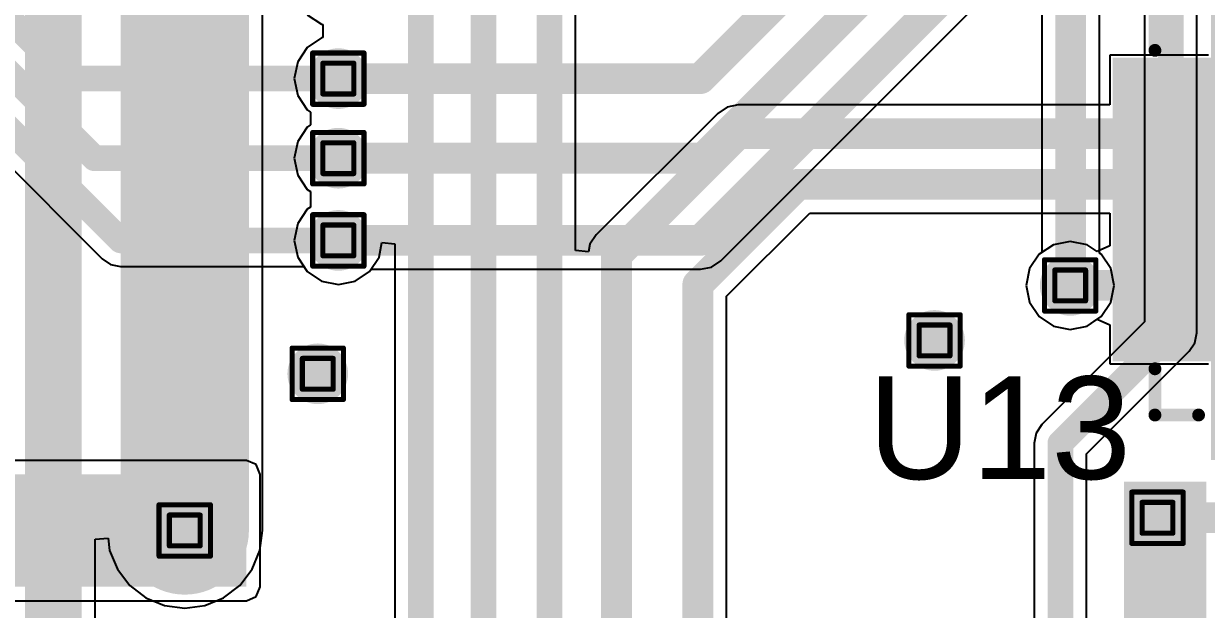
# Model space of a CAD drawing. Header units: inches. Extents: x -0.3 to 9.9, y -0.4 to 5.
# Drawn here: x 3.4143 to 3.8748, y 1.1983 to 1.4264 of the extents above; entities that cross this region are included whole.
import ezdxf

# ---------------------------------------------------------------- set-up
doc = ezdxf.new("R2010")
doc.units = ezdxf.units.IN
doc.header["$MEASUREMENT"] = 0
for name, color, linetype in [('Bottom Layer', 5, 'Continuous'), ('Bottom Solder', 6, 'Continuous'), ('Drill Drawing', 1, 'Continuous'), ('Top Layer', 1, 'Continuous'), ('Top Overlay', 2, 'Continuous'), ('Top Paste', 8, 'Continuous'), ('Top Solder', 216, 'Continuous'), ('Via Holes', 16, 'Continuous')]:
    doc.layers.add(name, color=color, linetype=linetype)
doc.styles.add('Arial', font='', dxfattribs={"height": 0.2})
doc.styles.get('Arial').set_extended_font_data('Arial')

# ---------------------------------------------------------------- blocks, each defined once
blk = doc.blocks.new('24_QFN__4_4__48')
at = {"layer": 'Top Layer'}
for points in [[(-0.05512, 0.06004), (-0.05512, 0.0935), (-0.04331, 0.0935), (-0.04331, 0.06004)], [(-0.03543, 0.06004), (-0.03543, 0.0935), (-0.02362, 0.0935), (-0.02362, 0.06004)], [(-0.01575, 0.06004), (-0.01575, 0.0935), (-0.00394, 0.0935), (-0.00394, 0.06004)], [(0.00394, 0.06004), (0.00394, 0.0935), (0.01575, 0.0935), (0.01575, 0.06004)], [(0.02362, 0.06004), (0.02362, 0.0935), (0.03543, 0.0935), (0.03543, 0.06004)], [(0.04331, 0.06004), (0.04331, 0.0935), (0.05512, 0.0935), (0.05512, 0.06004)], [(-0.0935, 0.05512), (-0.06004, 0.05512), (-0.06004, 0.04331), (-0.0935, 0.04331)], [(0.06004, 0.05512), (0.0935, 0.05512), (0.0935, 0.04331), (0.06004, 0.04331)], [(-0.0502, -0.0502), (-0.0502, 0.0502), (0.0502, 0.0502), (0.0502, -0.0502)], [(-0.0935, 0.03543), (-0.06004, 0.03543), (-0.06004, 0.02362), (-0.0935, 0.02362)], [(0.06004, 0.03543), (0.0935, 0.03543), (0.0935, 0.02362), (0.06004, 0.02362)], [(-0.0935, 0.01575), (-0.06004, 0.01575), (-0.06004, 0.00394), (-0.0935, 0.00394)], [(0.06004, 0.01575), (0.0935, 0.01575), (0.0935, 0.00394), (0.06004, 0.00394)], [(-0.0935, -0.00394), (-0.06004, -0.00394), (-0.06004, -0.01575), (-0.0935, -0.01575)], [(0.06004, -0.00394), (0.0935, -0.00394), (0.0935, -0.01575), (0.06004, -0.01575)], [(-0.0935, -0.02362), (-0.06004, -0.02362), (-0.06004, -0.03543), (-0.0935, -0.03543)], [(0.06004, -0.02362), (0.0935, -0.02362), (0.0935, -0.03543), (0.06004, -0.03543)], [(-0.0935, -0.04331), (-0.06004, -0.04331), (-0.06004, -0.05512), (-0.0935, -0.05512)], [(0.06004, -0.04331), (0.0935, -0.04331), (0.0935, -0.05512), (0.06004, -0.05512)], [(-0.04331, -0.06004), (-0.04331, -0.0935), (-0.05512, -0.0935), (-0.05512, -0.06004)], [(-0.02362, -0.06004), (-0.02362, -0.0935), (-0.03543, -0.0935), (-0.03543, -0.06004)], [(-0.00394, -0.06004), (-0.00394, -0.0935), (-0.01575, -0.0935), (-0.01575, -0.06004)], [(0.01575, -0.06004), (0.01575, -0.0935), (0.00394, -0.0935), (0.00394, -0.06004)], [(0.03543, -0.06004), (0.03543, -0.0935), (0.02362, -0.0935), (0.02362, -0.06004)], [(0.05512, -0.06004), (0.05512, -0.0935), (0.04331, -0.0935), (0.04331, -0.06004)]]:
    blk.add_hatch(color=1, dxfattribs=at).paths.add_polyline_path(points)
at = {"layer": 'Top Paste'}
for points in [[(-0.05512, 0.06004), (-0.05512, 0.0935), (-0.04331, 0.0935), (-0.04331, 0.06004)], [(-0.03543, 0.06004), (-0.03543, 0.0935), (-0.02362, 0.0935), (-0.02362, 0.06004)], [(-0.01575, 0.06004), (-0.01575, 0.0935), (-0.00394, 0.0935), (-0.00394, 0.06004)], [(0.00394, 0.06004), (0.00394, 0.0935), (0.01575, 0.0935), (0.01575, 0.06004)], [(0.02362, 0.06004), (0.02362, 0.0935), (0.03543, 0.0935), (0.03543, 0.06004)], [(0.04331, 0.06004), (0.04331, 0.0935), (0.05512, 0.0935), (0.05512, 0.06004)], [(-0.0935, 0.05512), (-0.06004, 0.05512), (-0.06004, 0.04331), (-0.0935, 0.04331)], [(0.06004, 0.05512), (0.0935, 0.05512), (0.0935, 0.04331), (0.06004, 0.04331)], [(-0.0502, -0.0502), (-0.0502, 0.0502), (0.0502, 0.0502), (0.0502, -0.0502)], [(-0.0935, 0.03543), (-0.06004, 0.03543), (-0.06004, 0.02362), (-0.0935, 0.02362)], [(0.06004, 0.03543), (0.0935, 0.03543), (0.0935, 0.02362), (0.06004, 0.02362)], [(-0.0935, 0.01575), (-0.06004, 0.01575), (-0.06004, 0.00394), (-0.0935, 0.00394)], [(0.06004, 0.01575), (0.0935, 0.01575), (0.0935, 0.00394), (0.06004, 0.00394)], [(-0.0935, -0.00394), (-0.06004, -0.00394), (-0.06004, -0.01575), (-0.0935, -0.01575)], [(0.06004, -0.00394), (0.0935, -0.00394), (0.0935, -0.01575), (0.06004, -0.01575)], [(-0.0935, -0.02362), (-0.06004, -0.02362), (-0.06004, -0.03543), (-0.0935, -0.03543)], [(0.06004, -0.02362), (0.0935, -0.02362), (0.0935, -0.03543), (0.06004, -0.03543)], [(-0.0935, -0.04331), (-0.06004, -0.04331), (-0.06004, -0.05512), (-0.0935, -0.05512)], [(0.06004, -0.04331), (0.0935, -0.04331), (0.0935, -0.05512), (0.06004, -0.05512)], [(-0.04331, -0.06004), (-0.04331, -0.0935), (-0.05512, -0.0935), (-0.05512, -0.06004)], [(-0.02362, -0.06004), (-0.02362, -0.0935), (-0.03543, -0.0935), (-0.03543, -0.06004)], [(-0.00394, -0.06004), (-0.00394, -0.0935), (-0.01575, -0.0935), (-0.01575, -0.06004)], [(0.01575, -0.06004), (0.01575, -0.0935), (0.00394, -0.0935), (0.00394, -0.06004)], [(0.03543, -0.06004), (0.03543, -0.0935), (0.02362, -0.0935), (0.02362, -0.06004)], [(0.05512, -0.06004), (0.05512, -0.0935), (0.04331, -0.0935), (0.04331, -0.06004)]]:
    blk.add_hatch(color=8, dxfattribs=at).paths.add_polyline_path(points)
at = {"layer": 'Top Solder'}
for points in [[(-0.05912, 0.05604), (-0.05912, 0.0975), (-0.03931, 0.0975), (-0.03931, 0.05604)], [(-0.03943, 0.05604), (-0.03943, 0.0975), (-0.01962, 0.0975), (-0.01962, 0.05604)], [(-0.01975, 0.05604), (-0.01975, 0.0975), (0.00006, 0.0975), (0.00006, 0.05604)], [(-0.00006, 0.05604), (-0.00006, 0.0975), (0.01975, 0.0975), (0.01975, 0.05604)], [(0.01962, 0.05604), (0.01962, 0.0975), (0.03943, 0.0975), (0.03943, 0.05604)], [(0.03931, 0.05604), (0.03931, 0.0975), (0.05912, 0.0975), (0.05912, 0.05604)], [(-0.0975, 0.05912), (-0.05604, 0.05912), (-0.05604, 0.03931), (-0.0975, 0.03931)], [(0.05604, 0.05912), (0.0975, 0.05912), (0.0975, 0.03931), (0.05604, 0.03931)], [(-0.0542, -0.0542), (-0.0542, 0.0542), (0.0542, 0.0542), (0.0542, -0.0542)], [(-0.0975, 0.03943), (-0.05604, 0.03943), (-0.05604, 0.01962), (-0.0975, 0.01962)], [(0.05604, 0.03943), (0.0975, 0.03943), (0.0975, 0.01962), (0.05604, 0.01962)], [(-0.0975, 0.01975), (-0.05604, 0.01975), (-0.05604, -0.00006), (-0.0975, -0.00006)], [(0.05604, 0.01975), (0.0975, 0.01975), (0.0975, -0.00006), (0.05604, -0.00006)], [(-0.0975, 0.00006), (-0.05604, 0.00006), (-0.05604, -0.01975), (-0.0975, -0.01975)], [(0.05604, 0.00006), (0.0975, 0.00006), (0.0975, -0.01975), (0.05604, -0.01975)], [(-0.0975, -0.01962), (-0.05604, -0.01962), (-0.05604, -0.03943), (-0.0975, -0.03943)], [(0.05604, -0.01962), (0.0975, -0.01962), (0.0975, -0.03943), (0.05604, -0.03943)], [(-0.0975, -0.03931), (-0.05604, -0.03931), (-0.05604, -0.05912), (-0.0975, -0.05912)], [(0.05604, -0.03931), (0.0975, -0.03931), (0.0975, -0.05912), (0.05604, -0.05912)], [(-0.03931, -0.05604), (-0.03931, -0.0975), (-0.05912, -0.0975), (-0.05912, -0.05604)], [(-0.01962, -0.05604), (-0.01962, -0.0975), (-0.03943, -0.0975), (-0.03943, -0.05604)], [(0.00006, -0.05604), (0.00006, -0.0975), (-0.01975, -0.0975), (-0.01975, -0.05604)], [(0.01975, -0.05604), (0.01975, -0.0975), (-0.00006, -0.0975), (-0.00006, -0.05604)], [(0.03943, -0.05604), (0.03943, -0.0975), (0.01962, -0.0975), (0.01962, -0.05604)], [(0.05912, -0.05604), (0.05912, -0.0975), (0.03931, -0.0975), (0.03931, -0.05604)]]:
    blk.add_hatch(color=216, dxfattribs=at).paths.add_polyline_path(points)
at = {"layer": 'Top Overlay'}
for points in [[(-0.08, 0.081, 0.005, 0.005, 0), (-0.062, 0.081, 0.005, 0.005, 0)], [(-0.08, 0.081, 0.005, 0.005, 0), (-0.08, 0.064, 0.005, 0.005, 0)], [(0.062, 0.081, 0.005, 0.005, 0), (0.08, 0.081, 0.005, 0.005, 0)], [(0.08, 0.081, 0.005, 0.005, 0), (0.08, 0.064, 0.005, 0.005, 0)], [(-0.105, 0.054, 0.005, 0.005, 0), (-0.105, 0.044, 0.005, 0.005, 0)], [(-0.105, 0.054, 0.005, 0.005, 0), (-0.1, 0.049, 0.005, 0.005, 0)], [(-0.1, 0.049, 0.005, 0.005, 0), (-0.105, 0.044, 0.005, 0.005, 0)], [(-0.08, -0.064, 0.005, 0.005, 0), (-0.08, -0.081, 0.005, 0.005, 0)], [(0.08, -0.064, 0.005, 0.005, 0), (0.08, -0.081, 0.005, 0.005, 0)], [(-0.08, -0.081, 0.005, 0.005, 0), (-0.062, -0.081, 0.005, 0.005, 0)], [(0.062, -0.081, 0.005, 0.005, 0), (0.08, -0.081, 0.005, 0.005, 0)]]:
    blk.add_lwpolyline(points, format="xyseb", dxfattribs=at)
for points in [[(-0.08125, 0.081, 0.0025, 0.0025, 1), (-0.07875, 0.081, 0.0025, 0.0025, 1)], [(-0.08125, 0.081, 0.0025, 0.0025, 1), (-0.07875, 0.081, 0.0025, 0.0025, 1)], [(-0.06325, 0.081, 0.0025, 0.0025, 1), (-0.06075, 0.081, 0.0025, 0.0025, 1)], [(0.06075, 0.081, 0.0025, 0.0025, 1), (0.06325, 0.081, 0.0025, 0.0025, 1)], [(0.07875, 0.081, 0.0025, 0.0025, 1), (0.08125, 0.081, 0.0025, 0.0025, 1)], [(0.07875, 0.081, 0.0025, 0.0025, 1), (0.08125, 0.081, 0.0025, 0.0025, 1)], [(-0.08125, 0.064, 0.0025, 0.0025, 1), (-0.07875, 0.064, 0.0025, 0.0025, 1)], [(0.07875, 0.064, 0.0025, 0.0025, 1), (0.08125, 0.064, 0.0025, 0.0025, 1)], [(-0.10625, 0.054, 0.0025, 0.0025, 1), (-0.10375, 0.054, 0.0025, 0.0025, 1)], [(-0.10625, 0.054, 0.0025, 0.0025, 1), (-0.10375, 0.054, 0.0025, 0.0025, 1)], [(-0.10125, 0.049, 0.0025, 0.0025, 1), (-0.09875, 0.049, 0.0025, 0.0025, 1)], [(-0.10125, 0.049, 0.0025, 0.0025, 1), (-0.09875, 0.049, 0.0025, 0.0025, 1)], [(-0.10625, 0.044, 0.0025, 0.0025, 1), (-0.10375, 0.044, 0.0025, 0.0025, 1)], [(-0.10625, 0.044, 0.0025, 0.0025, 1), (-0.10375, 0.044, 0.0025, 0.0025, 1)], [(-0.08125, -0.064, 0.0025, 0.0025, 1), (-0.07875, -0.064, 0.0025, 0.0025, 1)], [(0.07875, -0.064, 0.0025, 0.0025, 1), (0.08125, -0.064, 0.0025, 0.0025, 1)], [(-0.08125, -0.081, 0.0025, 0.0025, 1), (-0.07875, -0.081, 0.0025, 0.0025, 1)], [(-0.08125, -0.081, 0.0025, 0.0025, 1), (-0.07875, -0.081, 0.0025, 0.0025, 1)], [(-0.06325, -0.081, 0.0025, 0.0025, 1), (-0.06075, -0.081, 0.0025, 0.0025, 1)], [(0.06075, -0.081, 0.0025, 0.0025, 1), (0.06325, -0.081, 0.0025, 0.0025, 1)], [(0.07875, -0.081, 0.0025, 0.0025, 1), (0.08125, -0.081, 0.0025, 0.0025, 1)], [(0.07875, -0.081, 0.0025, 0.0025, 1), (0.08125, -0.081, 0.0025, 0.0025, 1)]]:
    blk.add_lwpolyline(points, format="xyseb", close=True, dxfattribs=at)

msp = doc.modelspace()

# ---------------------------------------------------------------- hatches: boundary and pattern name
at = {"layer": 'Bottom Layer'}
h = msp.add_hatch(color=5, dxfattribs=at)
edge = h.paths.add_edge_path()
edge.add_arc((3.53682, 1.40495), 0.01181, 0, 360)
h = msp.add_hatch(color=5, dxfattribs=at)
edge = h.paths.add_edge_path()
edge.add_arc((3.53682, 1.37395), 0.01181, 0, 360)
h = msp.add_hatch(color=5, dxfattribs=at)
edge = h.paths.add_edge_path()
edge.add_arc((3.53682, 1.34195), 0.01181, 0, 360)
h = msp.add_hatch(color=5, dxfattribs=at)
edge = h.paths.add_edge_path()
edge.add_arc((3.82182, 1.32442), 0.01181, 0, 360)
h = msp.add_hatch(color=5, dxfattribs=at)
edge = h.paths.add_edge_path()
edge.add_arc((3.769, 1.303), 0.01181, 0, 360)
h = msp.add_hatch(color=5, dxfattribs=at)
edge = h.paths.add_edge_path()
edge.add_arc((3.52881, 1.29), 0.01181, 0, 360)
h = msp.add_hatch(color=5, dxfattribs=at)
edge = h.paths.add_edge_path()
edge.add_arc((3.85582, 1.23395), 0.01181, 0, 360)
h = msp.add_hatch(color=5, dxfattribs=at)
edge = h.paths.add_edge_path()
edge.add_arc((3.477, 1.229), 0.01181, 0, 360)
at = {"layer": 'Bottom Solder'}
h = msp.add_hatch(color=6, dxfattribs=at)
edge = h.paths.add_edge_path()
edge.add_arc((3.53682, 1.40495), 0.00591, 0, 360)
h = msp.add_hatch(color=6, dxfattribs=at)
edge = h.paths.add_edge_path()
edge.add_arc((3.53682, 1.37395), 0.00591, 0, 360)
h = msp.add_hatch(color=6, dxfattribs=at)
edge = h.paths.add_edge_path()
edge.add_arc((3.53682, 1.34195), 0.00591, 0, 360)
h = msp.add_hatch(color=6, dxfattribs=at)
edge = h.paths.add_edge_path()
edge.add_arc((3.82182, 1.32442), 0.00591, 0, 360)
h = msp.add_hatch(color=6, dxfattribs=at)
edge = h.paths.add_edge_path()
edge.add_arc((3.769, 1.303), 0.00591, 0, 360)
h = msp.add_hatch(color=6, dxfattribs=at)
edge = h.paths.add_edge_path()
edge.add_arc((3.52881, 1.29), 0.00591, 0, 360)
h = msp.add_hatch(color=6, dxfattribs=at)
edge = h.paths.add_edge_path()
edge.add_arc((3.85582, 1.23395), 0.00591, 0, 360)
h = msp.add_hatch(color=6, dxfattribs=at)
edge = h.paths.add_edge_path()
edge.add_arc((3.477, 1.229), 0.00591, 0, 360)
at = {"layer": 'Top Layer'}
h = msp.add_hatch(color=1, dxfattribs=at)
edge = h.paths.add_edge_path()
edge.add_arc((3.53682, 1.40495), 0.01181, 0, 360)
h = msp.add_hatch(color=1, dxfattribs=at)
edge = h.paths.add_edge_path()
edge.add_arc((3.53682, 1.37395), 0.01181, 0, 360)
h = msp.add_hatch(color=1, dxfattribs=at)
edge = h.paths.add_edge_path()
edge.add_arc((3.53682, 1.34195), 0.01181, 0, 360)
h = msp.add_hatch(color=1, dxfattribs=at)
edge = h.paths.add_edge_path()
edge.add_arc((3.82182, 1.32442), 0.01181, 0, 360)
h = msp.add_hatch(color=1, dxfattribs=at)
edge = h.paths.add_edge_path()
edge.add_arc((3.769, 1.303), 0.01181, 0, 360)
h = msp.add_hatch(color=1, dxfattribs=at)
edge = h.paths.add_edge_path()
edge.add_arc((3.52881, 1.29), 0.01181, 0, 360)
for points in [[(3.335, 1.20705), (3.501, 1.20705), (3.501, 1.25082), (3.335, 1.25082)], [(3.84282, 1.08795), (3.87482, 1.08795), (3.87482, 1.24795), (3.84282, 1.24795)]]:
    msp.add_hatch(color=1, dxfattribs=at).paths.add_polyline_path(points)
h = msp.add_hatch(color=1, dxfattribs=at)
edge = h.paths.add_edge_path()
edge.add_arc((3.85582, 1.23395), 0.01181, 0, 360)
h = msp.add_hatch(color=1, dxfattribs=at)
edge = h.paths.add_edge_path()
edge.add_arc((3.477, 1.229), 0.01181, 0, 360)
at = {"layer": 'Top Solder'}
h = msp.add_hatch(color=216, dxfattribs=at)
edge = h.paths.add_edge_path()
edge.add_arc((3.53682, 1.40495), 0.00591, 0, 360)
h = msp.add_hatch(color=216, dxfattribs=at)
edge = h.paths.add_edge_path()
edge.add_arc((3.53682, 1.37395), 0.00591, 0, 360)
h = msp.add_hatch(color=216, dxfattribs=at)
edge = h.paths.add_edge_path()
edge.add_arc((3.53682, 1.34195), 0.00591, 0, 360)
h = msp.add_hatch(color=216, dxfattribs=at)
edge = h.paths.add_edge_path()
edge.add_arc((3.82182, 1.32442), 0.00591, 0, 360)
h = msp.add_hatch(color=216, dxfattribs=at)
edge = h.paths.add_edge_path()
edge.add_arc((3.769, 1.303), 0.00591, 0, 360)
h = msp.add_hatch(color=216, dxfattribs=at)
edge = h.paths.add_edge_path()
edge.add_arc((3.52881, 1.29), 0.00591, 0, 360)
h = msp.add_hatch(color=216, dxfattribs=at)
edge = h.paths.add_edge_path()
edge.add_arc((3.85582, 1.23395), 0.00591, 0, 360)
h = msp.add_hatch(color=216, dxfattribs=at)
edge = h.paths.add_edge_path()
edge.add_arc((3.477, 1.229), 0.00591, 0, 360)
at = {"layer": 'Via Holes'}
h = msp.add_hatch(color=7, dxfattribs=at)
edge = h.paths.add_edge_path()
edge.add_arc((3.53682, 1.40495), 0.00591, 0, 360)
h = msp.add_hatch(color=7, dxfattribs=at)
edge = h.paths.add_edge_path()
edge.add_arc((3.53682, 1.37395), 0.00591, 0, 360)
h = msp.add_hatch(color=7, dxfattribs=at)
edge = h.paths.add_edge_path()
edge.add_arc((3.53682, 1.34195), 0.00591, 0, 360)
h = msp.add_hatch(color=7, dxfattribs=at)
edge = h.paths.add_edge_path()
edge.add_arc((3.82182, 1.32442), 0.00591, 0, 360)
h = msp.add_hatch(color=7, dxfattribs=at)
edge = h.paths.add_edge_path()
edge.add_arc((3.769, 1.303), 0.00591, 0, 360)
h = msp.add_hatch(color=7, dxfattribs=at)
edge = h.paths.add_edge_path()
edge.add_arc((3.52881, 1.29), 0.00591, 0, 360)
h = msp.add_hatch(color=7, dxfattribs=at)
edge = h.paths.add_edge_path()
edge.add_arc((3.85582, 1.23395), 0.00591, 0, 360)
h = msp.add_hatch(color=7, dxfattribs=at)
edge = h.paths.add_edge_path()
edge.add_arc((3.477, 1.229), 0.00591, 0, 360)

# ---------------------------------------------------------------- linework, layer by layer
at = {"layer": 'Bottom Layer'}
for p, q in [((3.83322, 1.33703), (3.83322, 1.66528)), ((3.8508, 1.661), (3.8508, 1.31022)), ((3.8712, 1.306), (3.8712, 1.65678)), ((3.50726, 1.229), (3.50726, 1.47947)), ((3.68575, 1.33402), (3.80475, 1.45302)), ((3.81078, 1.45304), (3.81078, 1.33726)), ((3.5247, 1.42983), (3.53026, 1.42611)), ((3.53026, 1.42611), (3.53084, 1.426)), ((3.53084, 1.426), (3.53084, 1.4209)), ((3.53026, 1.42078), (3.5247, 1.41707)), ((3.53084, 1.4209), (3.53026, 1.42078)), ((3.5247, 1.41707), (3.52099, 1.41151)), ((3.52099, 1.41151), (3.51968, 1.40495)), ((3.51968, 1.40495), (3.52099, 1.39839)), ((3.52099, 1.39839), (3.5247, 1.39283)), ((3.5247, 1.39283), (3.52602, 1.39195)), ((3.52602, 1.39195), (3.52602, 1.38695)), ((3.52602, 1.38695), (3.5247, 1.38607)), ((3.5247, 1.38607), (3.52099, 1.38051)), ((3.52099, 1.38051), (3.51968, 1.37395)), ((3.51968, 1.37395), (3.52099, 1.36739)), ((3.52099, 1.36739), (3.5247, 1.36183)), ((3.5247, 1.36183), (3.52601, 1.36096)), ((3.52601, 1.36096), (3.52601, 1.35494)), ((3.5247, 1.35407), (3.52099, 1.34851)), ((3.52601, 1.35494), (3.5247, 1.35407)), ((3.52099, 1.34851), (3.51968, 1.34195)), ((3.51968, 1.34195), (3.52099, 1.33539)), ((3.8097, 1.33654), (3.80599, 1.33098)), ((3.81078, 1.33726), (3.8097, 1.33654)), ((3.83394, 1.33654), (3.83322, 1.33703)), ((3.83766, 1.33098), (3.83394, 1.33654)), ((3.52099, 1.33539), (3.5247, 1.32983)), ((3.67782, 1.33073), (3.68211, 1.33159)), ((3.68211, 1.33159), (3.68575, 1.33402)), ((3.5247, 1.32983), (3.53026, 1.32611)), ((3.54338, 1.32611), (3.54894, 1.32983)), ((3.54894, 1.32983), (3.54955, 1.33073)), ((3.54955, 1.33073), (3.67782, 1.33073)), ((3.67782, 1.33073), (3.67782, 1.33073)), ((3.80599, 1.33098), (3.80468, 1.32442)), ((3.83896, 1.32442), (3.83766, 1.33098)), ((3.53026, 1.32611), (3.53682, 1.32481)), ((3.53682, 1.32481), (3.54338, 1.32611)), ((3.80468, 1.32442), (3.80599, 1.31786)), ((3.83766, 1.31786), (3.83896, 1.32442)), ((3.80599, 1.31786), (3.8097, 1.3123)), ((3.83394, 1.3123), (3.83766, 1.31786)), ((3.8097, 1.3123), (3.81526, 1.30859)), ((3.8508, 1.31022), (3.81079, 1.27021)), ((3.81526, 1.30859), (3.82182, 1.30728)), ((3.82182, 1.30728), (3.82838, 1.30859)), ((3.82838, 1.30859), (3.83394, 1.3123)), ((3.87042, 1.3021), (3.8712, 1.306)), ((3.86821, 1.29879), (3.87042, 1.3021)), ((3.8282, 1.25878), (3.86821, 1.29879)), ((3.80858, 1.2669), (3.8078, 1.263)), ((3.81079, 1.27021), (3.80858, 1.2669)), ((3.8078, 1.263), (3.8078, 1.04041)), ((3.8282, 1.04041), (3.8282, 1.25878)), ((3.44214, 1.22567), (3.44714, 1.226)), ((3.44214, 1.08757), (3.44214, 1.22567)), ((3.44714, 1.226), (3.44777, 1.22117)), ((3.50623, 1.22117), (3.50726, 1.229)), ((3.44777, 1.22117), (3.45079, 1.21387)), ((3.5032, 1.21387), (3.50623, 1.22117)), ((3.45079, 1.21387), (3.4556, 1.2076)), ((3.4984, 1.2076), (3.5032, 1.21387)), ((3.4556, 1.2076), (3.46187, 1.2028)), ((3.49213, 1.2028), (3.4984, 1.2076)), ((3.46187, 1.2028), (3.46917, 1.19977)), ((3.48483, 1.19977), (3.49213, 1.2028)), ((3.46917, 1.19977), (3.477, 1.19874)), ((3.477, 1.19874), (3.48483, 1.19977))]:
    msp.add_line(p, q, dxfattribs=at)
for points in [[(3.822, 1.3246, 0.012, 0.012, 0), (3.822, 1.678, 0.012, 0.012, 0)], [(3.861, 1.306, 0.01, 0.01, 0), (3.861, 1.661, 0.01, 0.01, 0)], [(3.42582, 1.08081, 0.022, 0.022, 0), (3.42582, 1.55751, 0.022, 0.022, 0)], [(3.477, 1.229, 0.05, 0.05, 0), (3.477, 1.492, 0.05, 0.05, 0)], [(3.67782, 1.40495, 0.012, 0.012, 0), (3.74582, 1.47295, 0.012, 0.012, 0)], [(3.67882, 1.37395, 0.012, 0.012, 0), (3.77082, 1.46595, 0.012, 0.012, 0)], [(3.67782, 1.34195, 0.012, 0.012, 0), (3.79682, 1.46095, 0.012, 0.012, 0)], [(3.53682, 1.40495, 0.012, 0.012, 0), (3.67782, 1.40495, 0.012, 0.012, 0)], [(3.53682, 1.37395, 0.012, 0.012, 0), (3.67882, 1.37395, 0.012, 0.012, 0)], [(3.53682, 1.34195, 0.012, 0.012, 0), (3.67782, 1.34195, 0.012, 0.012, 0)], [(3.818, 1.263, 0.01, 0.01, 0), (3.861, 1.306, 0.01, 0.01, 0)], [(3.818, 1.027, 0.01, 0.01, 0), (3.818, 1.263, 0.01, 0.01, 0)]]:
    msp.add_lwpolyline(points, format="xyseb", dxfattribs=at)
for points in [[(3.53382, 1.40495, 0.006, 0.006, 1), (3.53982, 1.40495, 0.006, 0.006, 1)], [(3.67482, 1.40495, 0.006, 0.006, 1), (3.68082, 1.40495, 0.006, 0.006, 1)], [(3.67482, 1.40495, 0.006, 0.006, 1), (3.68082, 1.40495, 0.006, 0.006, 1)], [(3.53382, 1.37395, 0.006, 0.006, 1), (3.53982, 1.37395, 0.006, 0.006, 1)], [(3.67582, 1.37395, 0.006, 0.006, 1), (3.68182, 1.37395, 0.006, 0.006, 1)], [(3.67582, 1.37395, 0.006, 0.006, 1), (3.68182, 1.37395, 0.006, 0.006, 1)], [(3.53382, 1.34195, 0.006, 0.006, 1), (3.53982, 1.34195, 0.006, 0.006, 1)], [(3.67482, 1.34195, 0.006, 0.006, 1), (3.68082, 1.34195, 0.006, 0.006, 1)], [(3.67482, 1.34195, 0.006, 0.006, 1), (3.68082, 1.34195, 0.006, 0.006, 1)], [(3.819, 1.3246, 0.006, 0.006, 1), (3.825, 1.3246, 0.006, 0.006, 1)], [(3.8585, 1.306, 0.005, 0.005, 1), (3.8635, 1.306, 0.005, 0.005, 1)], [(3.8585, 1.306, 0.005, 0.005, 1), (3.8635, 1.306, 0.005, 0.005, 1)], [(3.8155, 1.263, 0.005, 0.005, 1), (3.8205, 1.263, 0.005, 0.005, 1)], [(3.8155, 1.263, 0.005, 0.005, 1), (3.8205, 1.263, 0.005, 0.005, 1)], [(3.4645, 1.229, 0.025, 0.025, 1), (3.4895, 1.229, 0.025, 0.025, 1)]]:
    msp.add_lwpolyline(points, format="xyseb", close=True, dxfattribs=at)
at = {"layer": 'Drill Drawing'}
for points in [[(3.52682, 1.41495, 0.002, 0.002, 0), (3.54682, 1.41495, 0.002, 0.002, 0)], [(3.52682, 1.39495, 0.002, 0.002, 0), (3.52682, 1.41495, 0.002, 0.002, 0)], [(3.54682, 1.39495, 0.002, 0.002, 0), (3.54682, 1.41495, 0.002, 0.002, 0)], [(3.53082, 1.41095, 0.002, 0.002, 0), (3.54282, 1.41095, 0.002, 0.002, 0)], [(3.53082, 1.39895, 0.002, 0.002, 0), (3.53082, 1.41095, 0.002, 0.002, 0)], [(3.54282, 1.39895, 0.002, 0.002, 0), (3.54282, 1.41095, 0.002, 0.002, 0)], [(3.52682, 1.39495, 0.002, 0.002, 0), (3.54682, 1.39495, 0.002, 0.002, 0)], [(3.53082, 1.39895, 0.002, 0.002, 0), (3.54282, 1.39895, 0.002, 0.002, 0)], [(3.52682, 1.38395, 0.002, 0.002, 0), (3.54682, 1.38395, 0.002, 0.002, 0)], [(3.52682, 1.36395, 0.002, 0.002, 0), (3.52682, 1.38395, 0.002, 0.002, 0)], [(3.54682, 1.36395, 0.002, 0.002, 0), (3.54682, 1.38395, 0.002, 0.002, 0)], [(3.53082, 1.37995, 0.002, 0.002, 0), (3.54282, 1.37995, 0.002, 0.002, 0)], [(3.53082, 1.36795, 0.002, 0.002, 0), (3.53082, 1.37995, 0.002, 0.002, 0)], [(3.54282, 1.36795, 0.002, 0.002, 0), (3.54282, 1.37995, 0.002, 0.002, 0)], [(3.53082, 1.36795, 0.002, 0.002, 0), (3.54282, 1.36795, 0.002, 0.002, 0)], [(3.52682, 1.36395, 0.002, 0.002, 0), (3.54682, 1.36395, 0.002, 0.002, 0)], [(3.52682, 1.35195, 0.002, 0.002, 0), (3.54682, 1.35195, 0.002, 0.002, 0)], [(3.52682, 1.33195, 0.002, 0.002, 0), (3.52682, 1.35195, 0.002, 0.002, 0)], [(3.54682, 1.33195, 0.002, 0.002, 0), (3.54682, 1.35195, 0.002, 0.002, 0)], [(3.53082, 1.34795, 0.002, 0.002, 0), (3.54282, 1.34795, 0.002, 0.002, 0)], [(3.53082, 1.33595, 0.002, 0.002, 0), (3.53082, 1.34795, 0.002, 0.002, 0)], [(3.54282, 1.33595, 0.002, 0.002, 0), (3.54282, 1.34795, 0.002, 0.002, 0)], [(3.53082, 1.33595, 0.002, 0.002, 0), (3.54282, 1.33595, 0.002, 0.002, 0)], [(3.52682, 1.33195, 0.002, 0.002, 0), (3.54682, 1.33195, 0.002, 0.002, 0)], [(3.81182, 1.33442, 0.002, 0.002, 0), (3.83182, 1.33442, 0.002, 0.002, 0)], [(3.81182, 1.31442, 0.002, 0.002, 0), (3.81182, 1.33442, 0.002, 0.002, 0)], [(3.81582, 1.33042, 0.002, 0.002, 0), (3.82782, 1.33042, 0.002, 0.002, 0)], [(3.81582, 1.31842, 0.002, 0.002, 0), (3.81582, 1.33042, 0.002, 0.002, 0)], [(3.82782, 1.31842, 0.002, 0.002, 0), (3.82782, 1.33042, 0.002, 0.002, 0)], [(3.83182, 1.31442, 0.002, 0.002, 0), (3.83182, 1.33442, 0.002, 0.002, 0)], [(3.81582, 1.31842, 0.002, 0.002, 0), (3.82782, 1.31842, 0.002, 0.002, 0)], [(3.759, 1.313, 0.002, 0.002, 0), (3.779, 1.313, 0.002, 0.002, 0)], [(3.759, 1.293, 0.002, 0.002, 0), (3.759, 1.313, 0.002, 0.002, 0)], [(3.779, 1.293, 0.002, 0.002, 0), (3.779, 1.313, 0.002, 0.002, 0)], [(3.81182, 1.31442, 0.002, 0.002, 0), (3.83182, 1.31442, 0.002, 0.002, 0)], [(3.763, 1.309, 0.002, 0.002, 0), (3.775, 1.309, 0.002, 0.002, 0)], [(3.763, 1.297, 0.002, 0.002, 0), (3.763, 1.309, 0.002, 0.002, 0)], [(3.775, 1.297, 0.002, 0.002, 0), (3.775, 1.309, 0.002, 0.002, 0)], [(3.51881, 1.3, 0.002, 0.002, 0), (3.53881, 1.3, 0.002, 0.002, 0)], [(3.51881, 1.28, 0.002, 0.002, 0), (3.51881, 1.3, 0.002, 0.002, 0)], [(3.53881, 1.28, 0.002, 0.002, 0), (3.53881, 1.3, 0.002, 0.002, 0)], [(3.52281, 1.296, 0.002, 0.002, 0), (3.53481, 1.296, 0.002, 0.002, 0)], [(3.52281, 1.284, 0.002, 0.002, 0), (3.52281, 1.296, 0.002, 0.002, 0)], [(3.53481, 1.284, 0.002, 0.002, 0), (3.53481, 1.296, 0.002, 0.002, 0)], [(3.763, 1.297, 0.002, 0.002, 0), (3.775, 1.297, 0.002, 0.002, 0)], [(3.759, 1.293, 0.002, 0.002, 0), (3.779, 1.293, 0.002, 0.002, 0)], [(3.52281, 1.284, 0.002, 0.002, 0), (3.53481, 1.284, 0.002, 0.002, 0)], [(3.51881, 1.28, 0.002, 0.002, 0), (3.53881, 1.28, 0.002, 0.002, 0)], [(3.84582, 1.24395, 0.002, 0.002, 0), (3.86582, 1.24395, 0.002, 0.002, 0)], [(3.84582, 1.22395, 0.002, 0.002, 0), (3.84582, 1.24395, 0.002, 0.002, 0)], [(3.86582, 1.22395, 0.002, 0.002, 0), (3.86582, 1.24395, 0.002, 0.002, 0)], [(3.467, 1.239, 0.002, 0.002, 0), (3.487, 1.239, 0.002, 0.002, 0)], [(3.467, 1.219, 0.002, 0.002, 0), (3.467, 1.239, 0.002, 0.002, 0)], [(3.487, 1.219, 0.002, 0.002, 0), (3.487, 1.239, 0.002, 0.002, 0)], [(3.84982, 1.23995, 0.002, 0.002, 0), (3.86182, 1.23995, 0.002, 0.002, 0)], [(3.84982, 1.22795, 0.002, 0.002, 0), (3.84982, 1.23995, 0.002, 0.002, 0)], [(3.86182, 1.22795, 0.002, 0.002, 0), (3.86182, 1.23995, 0.002, 0.002, 0)], [(3.471, 1.235, 0.002, 0.002, 0), (3.483, 1.235, 0.002, 0.002, 0)], [(3.471, 1.223, 0.002, 0.002, 0), (3.471, 1.235, 0.002, 0.002, 0)], [(3.483, 1.223, 0.002, 0.002, 0), (3.483, 1.235, 0.002, 0.002, 0)], [(3.84982, 1.22795, 0.002, 0.002, 0), (3.86182, 1.22795, 0.002, 0.002, 0)], [(3.471, 1.223, 0.002, 0.002, 0), (3.483, 1.223, 0.002, 0.002, 0)], [(3.84582, 1.22395, 0.002, 0.002, 0), (3.86582, 1.22395, 0.002, 0.002, 0)], [(3.467, 1.219, 0.002, 0.002, 0), (3.487, 1.219, 0.002, 0.002, 0)]]:
    msp.add_lwpolyline(points, format="xyseb", dxfattribs=at)
for points in [[(3.52632, 1.41495, 0.001, 0.001, 1), (3.52732, 1.41495, 0.001, 0.001, 1)], [(3.52632, 1.41495, 0.001, 0.001, 1), (3.52732, 1.41495, 0.001, 0.001, 1)], [(3.54632, 1.41495, 0.001, 0.001, 1), (3.54732, 1.41495, 0.001, 0.001, 1)], [(3.54632, 1.41495, 0.001, 0.001, 1), (3.54732, 1.41495, 0.001, 0.001, 1)], [(3.53032, 1.41095, 0.001, 0.001, 1), (3.53132, 1.41095, 0.001, 0.001, 1)], [(3.53032, 1.41095, 0.001, 0.001, 1), (3.53132, 1.41095, 0.001, 0.001, 1)], [(3.54232, 1.41095, 0.001, 0.001, 1), (3.54332, 1.41095, 0.001, 0.001, 1)], [(3.54232, 1.41095, 0.001, 0.001, 1), (3.54332, 1.41095, 0.001, 0.001, 1)], [(3.52632, 1.39495, 0.001, 0.001, 1), (3.52732, 1.39495, 0.001, 0.001, 1)], [(3.52632, 1.39495, 0.001, 0.001, 1), (3.52732, 1.39495, 0.001, 0.001, 1)], [(3.53032, 1.39895, 0.001, 0.001, 1), (3.53132, 1.39895, 0.001, 0.001, 1)], [(3.53032, 1.39895, 0.001, 0.001, 1), (3.53132, 1.39895, 0.001, 0.001, 1)], [(3.54232, 1.39895, 0.001, 0.001, 1), (3.54332, 1.39895, 0.001, 0.001, 1)], [(3.54232, 1.39895, 0.001, 0.001, 1), (3.54332, 1.39895, 0.001, 0.001, 1)], [(3.54632, 1.39495, 0.001, 0.001, 1), (3.54732, 1.39495, 0.001, 0.001, 1)], [(3.54632, 1.39495, 0.001, 0.001, 1), (3.54732, 1.39495, 0.001, 0.001, 1)], [(3.52632, 1.38395, 0.001, 0.001, 1), (3.52732, 1.38395, 0.001, 0.001, 1)], [(3.52632, 1.38395, 0.001, 0.001, 1), (3.52732, 1.38395, 0.001, 0.001, 1)], [(3.54632, 1.38395, 0.001, 0.001, 1), (3.54732, 1.38395, 0.001, 0.001, 1)], [(3.54632, 1.38395, 0.001, 0.001, 1), (3.54732, 1.38395, 0.001, 0.001, 1)], [(3.53032, 1.37995, 0.001, 0.001, 1), (3.53132, 1.37995, 0.001, 0.001, 1)], [(3.53032, 1.37995, 0.001, 0.001, 1), (3.53132, 1.37995, 0.001, 0.001, 1)], [(3.54232, 1.37995, 0.001, 0.001, 1), (3.54332, 1.37995, 0.001, 0.001, 1)], [(3.54232, 1.37995, 0.001, 0.001, 1), (3.54332, 1.37995, 0.001, 0.001, 1)], [(3.53032, 1.36795, 0.001, 0.001, 1), (3.53132, 1.36795, 0.001, 0.001, 1)], [(3.53032, 1.36795, 0.001, 0.001, 1), (3.53132, 1.36795, 0.001, 0.001, 1)], [(3.54232, 1.36795, 0.001, 0.001, 1), (3.54332, 1.36795, 0.001, 0.001, 1)], [(3.54232, 1.36795, 0.001, 0.001, 1), (3.54332, 1.36795, 0.001, 0.001, 1)], [(3.52632, 1.36395, 0.001, 0.001, 1), (3.52732, 1.36395, 0.001, 0.001, 1)], [(3.52632, 1.36395, 0.001, 0.001, 1), (3.52732, 1.36395, 0.001, 0.001, 1)], [(3.54632, 1.36395, 0.001, 0.001, 1), (3.54732, 1.36395, 0.001, 0.001, 1)], [(3.54632, 1.36395, 0.001, 0.001, 1), (3.54732, 1.36395, 0.001, 0.001, 1)], [(3.52632, 1.35195, 0.001, 0.001, 1), (3.52732, 1.35195, 0.001, 0.001, 1)], [(3.52632, 1.35195, 0.001, 0.001, 1), (3.52732, 1.35195, 0.001, 0.001, 1)], [(3.54632, 1.35195, 0.001, 0.001, 1), (3.54732, 1.35195, 0.001, 0.001, 1)], [(3.54632, 1.35195, 0.001, 0.001, 1), (3.54732, 1.35195, 0.001, 0.001, 1)], [(3.53032, 1.34795, 0.001, 0.001, 1), (3.53132, 1.34795, 0.001, 0.001, 1)], [(3.53032, 1.34795, 0.001, 0.001, 1), (3.53132, 1.34795, 0.001, 0.001, 1)], [(3.54232, 1.34795, 0.001, 0.001, 1), (3.54332, 1.34795, 0.001, 0.001, 1)], [(3.54232, 1.34795, 0.001, 0.001, 1), (3.54332, 1.34795, 0.001, 0.001, 1)], [(3.53032, 1.33595, 0.001, 0.001, 1), (3.53132, 1.33595, 0.001, 0.001, 1)], [(3.53032, 1.33595, 0.001, 0.001, 1), (3.53132, 1.33595, 0.001, 0.001, 1)], [(3.54232, 1.33595, 0.001, 0.001, 1), (3.54332, 1.33595, 0.001, 0.001, 1)], [(3.54232, 1.33595, 0.001, 0.001, 1), (3.54332, 1.33595, 0.001, 0.001, 1)], [(3.52632, 1.33195, 0.001, 0.001, 1), (3.52732, 1.33195, 0.001, 0.001, 1)], [(3.52632, 1.33195, 0.001, 0.001, 1), (3.52732, 1.33195, 0.001, 0.001, 1)], [(3.54632, 1.33195, 0.001, 0.001, 1), (3.54732, 1.33195, 0.001, 0.001, 1)], [(3.54632, 1.33195, 0.001, 0.001, 1), (3.54732, 1.33195, 0.001, 0.001, 1)], [(3.81132, 1.33442, 0.001, 0.001, 1), (3.81232, 1.33442, 0.001, 0.001, 1)], [(3.81132, 1.33442, 0.001, 0.001, 1), (3.81232, 1.33442, 0.001, 0.001, 1)], [(3.81532, 1.33042, 0.001, 0.001, 1), (3.81632, 1.33042, 0.001, 0.001, 1)], [(3.81532, 1.33042, 0.001, 0.001, 1), (3.81632, 1.33042, 0.001, 0.001, 1)], [(3.82732, 1.33042, 0.001, 0.001, 1), (3.82832, 1.33042, 0.001, 0.001, 1)], [(3.82732, 1.33042, 0.001, 0.001, 1), (3.82832, 1.33042, 0.001, 0.001, 1)], [(3.83132, 1.33442, 0.001, 0.001, 1), (3.83232, 1.33442, 0.001, 0.001, 1)], [(3.83132, 1.33442, 0.001, 0.001, 1), (3.83232, 1.33442, 0.001, 0.001, 1)], [(3.81532, 1.31842, 0.001, 0.001, 1), (3.81632, 1.31842, 0.001, 0.001, 1)], [(3.81532, 1.31842, 0.001, 0.001, 1), (3.81632, 1.31842, 0.001, 0.001, 1)], [(3.82732, 1.31842, 0.001, 0.001, 1), (3.82832, 1.31842, 0.001, 0.001, 1)], [(3.82732, 1.31842, 0.001, 0.001, 1), (3.82832, 1.31842, 0.001, 0.001, 1)], [(3.7585, 1.313, 0.001, 0.001, 1), (3.7595, 1.313, 0.001, 0.001, 1)], [(3.7585, 1.313, 0.001, 0.001, 1), (3.7595, 1.313, 0.001, 0.001, 1)], [(3.7785, 1.313, 0.001, 0.001, 1), (3.7795, 1.313, 0.001, 0.001, 1)], [(3.7785, 1.313, 0.001, 0.001, 1), (3.7795, 1.313, 0.001, 0.001, 1)], [(3.81132, 1.31442, 0.001, 0.001, 1), (3.81232, 1.31442, 0.001, 0.001, 1)], [(3.81132, 1.31442, 0.001, 0.001, 1), (3.81232, 1.31442, 0.001, 0.001, 1)], [(3.83132, 1.31442, 0.001, 0.001, 1), (3.83232, 1.31442, 0.001, 0.001, 1)], [(3.83132, 1.31442, 0.001, 0.001, 1), (3.83232, 1.31442, 0.001, 0.001, 1)], [(3.7625, 1.309, 0.001, 0.001, 1), (3.7635, 1.309, 0.001, 0.001, 1)], [(3.7625, 1.309, 0.001, 0.001, 1), (3.7635, 1.309, 0.001, 0.001, 1)], [(3.7745, 1.309, 0.001, 0.001, 1), (3.7755, 1.309, 0.001, 0.001, 1)], [(3.7745, 1.309, 0.001, 0.001, 1), (3.7755, 1.309, 0.001, 0.001, 1)], [(3.51831, 1.3, 0.001, 0.001, 1), (3.51931, 1.3, 0.001, 0.001, 1)], [(3.51831, 1.3, 0.001, 0.001, 1), (3.51931, 1.3, 0.001, 0.001, 1)], [(3.53831, 1.3, 0.001, 0.001, 1), (3.53931, 1.3, 0.001, 0.001, 1)], [(3.53831, 1.3, 0.001, 0.001, 1), (3.53931, 1.3, 0.001, 0.001, 1)], [(3.52231, 1.296, 0.001, 0.001, 1), (3.52331, 1.296, 0.001, 0.001, 1)], [(3.52231, 1.296, 0.001, 0.001, 1), (3.52331, 1.296, 0.001, 0.001, 1)], [(3.53431, 1.296, 0.001, 0.001, 1), (3.53531, 1.296, 0.001, 0.001, 1)], [(3.53431, 1.296, 0.001, 0.001, 1), (3.53531, 1.296, 0.001, 0.001, 1)], [(3.7625, 1.297, 0.001, 0.001, 1), (3.7635, 1.297, 0.001, 0.001, 1)], [(3.7625, 1.297, 0.001, 0.001, 1), (3.7635, 1.297, 0.001, 0.001, 1)], [(3.7745, 1.297, 0.001, 0.001, 1), (3.7755, 1.297, 0.001, 0.001, 1)], [(3.7745, 1.297, 0.001, 0.001, 1), (3.7755, 1.297, 0.001, 0.001, 1)], [(3.7585, 1.293, 0.001, 0.001, 1), (3.7595, 1.293, 0.001, 0.001, 1)], [(3.7585, 1.293, 0.001, 0.001, 1), (3.7595, 1.293, 0.001, 0.001, 1)], [(3.7785, 1.293, 0.001, 0.001, 1), (3.7795, 1.293, 0.001, 0.001, 1)], [(3.7785, 1.293, 0.001, 0.001, 1), (3.7795, 1.293, 0.001, 0.001, 1)], [(3.52231, 1.284, 0.001, 0.001, 1), (3.52331, 1.284, 0.001, 0.001, 1)], [(3.52231, 1.284, 0.001, 0.001, 1), (3.52331, 1.284, 0.001, 0.001, 1)], [(3.53431, 1.284, 0.001, 0.001, 1), (3.53531, 1.284, 0.001, 0.001, 1)], [(3.53431, 1.284, 0.001, 0.001, 1), (3.53531, 1.284, 0.001, 0.001, 1)], [(3.51831, 1.28, 0.001, 0.001, 1), (3.51931, 1.28, 0.001, 0.001, 1)], [(3.51831, 1.28, 0.001, 0.001, 1), (3.51931, 1.28, 0.001, 0.001, 1)], [(3.53831, 1.28, 0.001, 0.001, 1), (3.53931, 1.28, 0.001, 0.001, 1)], [(3.53831, 1.28, 0.001, 0.001, 1), (3.53931, 1.28, 0.001, 0.001, 1)], [(3.84532, 1.24395, 0.001, 0.001, 1), (3.84632, 1.24395, 0.001, 0.001, 1)], [(3.84532, 1.24395, 0.001, 0.001, 1), (3.84632, 1.24395, 0.001, 0.001, 1)], [(3.86532, 1.24395, 0.001, 0.001, 1), (3.86632, 1.24395, 0.001, 0.001, 1)], [(3.86532, 1.24395, 0.001, 0.001, 1), (3.86632, 1.24395, 0.001, 0.001, 1)], [(3.4665, 1.239, 0.001, 0.001, 1), (3.4675, 1.239, 0.001, 0.001, 1)], [(3.4665, 1.239, 0.001, 0.001, 1), (3.4675, 1.239, 0.001, 0.001, 1)], [(3.4865, 1.239, 0.001, 0.001, 1), (3.4875, 1.239, 0.001, 0.001, 1)], [(3.4865, 1.239, 0.001, 0.001, 1), (3.4875, 1.239, 0.001, 0.001, 1)], [(3.84932, 1.23995, 0.001, 0.001, 1), (3.85032, 1.23995, 0.001, 0.001, 1)], [(3.84932, 1.23995, 0.001, 0.001, 1), (3.85032, 1.23995, 0.001, 0.001, 1)], [(3.86132, 1.23995, 0.001, 0.001, 1), (3.86232, 1.23995, 0.001, 0.001, 1)], [(3.86132, 1.23995, 0.001, 0.001, 1), (3.86232, 1.23995, 0.001, 0.001, 1)], [(3.4705, 1.235, 0.001, 0.001, 1), (3.4715, 1.235, 0.001, 0.001, 1)], [(3.4705, 1.235, 0.001, 0.001, 1), (3.4715, 1.235, 0.001, 0.001, 1)], [(3.4825, 1.235, 0.001, 0.001, 1), (3.4835, 1.235, 0.001, 0.001, 1)], [(3.4825, 1.235, 0.001, 0.001, 1), (3.4835, 1.235, 0.001, 0.001, 1)], [(3.84932, 1.22795, 0.001, 0.001, 1), (3.85032, 1.22795, 0.001, 0.001, 1)], [(3.84932, 1.22795, 0.001, 0.001, 1), (3.85032, 1.22795, 0.001, 0.001, 1)], [(3.86132, 1.22795, 0.001, 0.001, 1), (3.86232, 1.22795, 0.001, 0.001, 1)], [(3.86132, 1.22795, 0.001, 0.001, 1), (3.86232, 1.22795, 0.001, 0.001, 1)], [(3.4705, 1.223, 0.001, 0.001, 1), (3.4715, 1.223, 0.001, 0.001, 1)], [(3.4705, 1.223, 0.001, 0.001, 1), (3.4715, 1.223, 0.001, 0.001, 1)], [(3.4825, 1.223, 0.001, 0.001, 1), (3.4835, 1.223, 0.001, 0.001, 1)], [(3.4825, 1.223, 0.001, 0.001, 1), (3.4835, 1.223, 0.001, 0.001, 1)], [(3.84532, 1.22395, 0.001, 0.001, 1), (3.84632, 1.22395, 0.001, 0.001, 1)], [(3.84532, 1.22395, 0.001, 0.001, 1), (3.84632, 1.22395, 0.001, 0.001, 1)], [(3.86532, 1.22395, 0.001, 0.001, 1), (3.86632, 1.22395, 0.001, 0.001, 1)], [(3.86532, 1.22395, 0.001, 0.001, 1), (3.86632, 1.22395, 0.001, 0.001, 1)], [(3.4665, 1.219, 0.001, 0.001, 1), (3.4675, 1.219, 0.001, 0.001, 1)], [(3.4665, 1.219, 0.001, 0.001, 1), (3.4675, 1.219, 0.001, 0.001, 1)], [(3.4865, 1.219, 0.001, 0.001, 1), (3.4875, 1.219, 0.001, 0.001, 1)], [(3.4865, 1.219, 0.001, 0.001, 1), (3.4875, 1.219, 0.001, 0.001, 1)]]:
    msp.add_lwpolyline(points, format="xyseb", close=True, dxfattribs=at)
at = {"layer": 'Top Layer'}
for p, q in [((3.6292, 1.33803), (3.6292, 1.50222)), ((3.35818, 1.4214), (3.44484, 1.33474)), ((3.87563, 1.41407), (3.83732, 1.41407)), ((3.83732, 1.41407), (3.83732, 1.39469)), ((3.68455, 1.39141), (3.63721, 1.34407)), ((3.68818, 1.39384), (3.68455, 1.39141)), ((3.68455, 1.39141), (3.68455, 1.39141)), ((3.69248, 1.39469), (3.68818, 1.39384)), ((3.83732, 1.39469), (3.69248, 1.39469)), ((3.68804, 1.32018), (3.72044, 1.35258)), ((3.72044, 1.35258), (3.83732, 1.35258)), ((3.83732, 1.35258), (3.83732, 1.33984)), ((3.55266, 1.33539), (3.5538, 1.34115)), ((3.5538, 1.34115), (3.5588, 1.34066)), ((3.5588, 1.34066), (3.5588, 0.92707)), ((3.63478, 1.34043), (3.6342, 1.33753)), ((3.63721, 1.34407), (3.63478, 1.34043)), ((3.81526, 1.34026), (3.8097, 1.33654)), ((3.82182, 1.34156), (3.81526, 1.34026)), ((3.82838, 1.34026), (3.82182, 1.34156)), ((3.83232, 1.33763), (3.82838, 1.34026)), ((3.6342, 1.33753), (3.6292, 1.33803)), ((3.8097, 1.33654), (3.80599, 1.33098)), ((3.83725, 1.33977), (3.83232, 1.33763)), ((3.83732, 1.33984), (3.83725, 1.33977)), ((3.44484, 1.33474), (3.44815, 1.33253)), ((3.44815, 1.33253), (3.45205, 1.33175)), ((3.45205, 1.33175), (3.52342, 1.33175)), ((3.52342, 1.33175), (3.5247, 1.32983)), ((3.54894, 1.32983), (3.55266, 1.33539)), ((3.5247, 1.32983), (3.53026, 1.32611)), ((3.54338, 1.32611), (3.54894, 1.32983)), ((3.80599, 1.33098), (3.80468, 1.32442)), ((3.53026, 1.32611), (3.53682, 1.32481)), ((3.53682, 1.32481), (3.54338, 1.32611)), ((3.80468, 1.32442), (3.80599, 1.31786)), ((3.68804, 1.14467), (3.68804, 1.32018)), ((3.80599, 1.31786), (3.8097, 1.3123)), ((3.8097, 1.3123), (3.81526, 1.30859)), ((3.81526, 1.30859), (3.82182, 1.30728)), ((3.82182, 1.30728), (3.82838, 1.30859)), ((3.82838, 1.30859), (3.83232, 1.31122)), ((3.83232, 1.31122), (3.83725, 1.30907)), ((3.83725, 1.30907), (3.83732, 1.309)), ((3.83732, 1.309), (3.83732, 1.29383)), ((3.83732, 1.29383), (3.87563, 1.29383)), ((3.501, 1.25623), (3.33405, 1.25623)), ((3.50483, 1.25465), (3.501, 1.25623)), ((3.50641, 1.25082), (3.50483, 1.25465)), ((3.50641, 1.20705), (3.50641, 1.25082)), ((3.50483, 1.20322), (3.50641, 1.20705)), ((3.501, 1.20164), (3.50483, 1.20322)), ((3.39141, 1.20164), (3.501, 1.20164))]:
    msp.add_line(p, q, dxfattribs=at)
for points in [[(3.569, 0.914, 0.01, 0.01, 0), (3.569, 1.50677, 0.01, 0.01, 0)], [(3.59341, 0.93759, 0.01, 0.01, 0), (3.59341, 1.50936, 0.01, 0.01, 0)], [(3.619, 0.951, 0.01, 0.01, 0), (3.619, 1.50877, 0.01, 0.01, 0)], [(3.36604, 1.47096, 0.01, 0.01, 0), (3.43205, 1.40495, 0.01, 0.01, 0)], [(3.36451, 1.45128, 0.01, 0.01, 0), (3.44184, 1.37395, 0.01, 0.01, 0)], [(3.36241, 1.43159, 0.01, 0.01, 0), (3.45205, 1.34195, 0.01, 0.01, 0)], [(3.43205, 1.40495, 0.01, 0.01, 0), (3.53682, 1.40495, 0.01, 0.01, 0)], [(3.64514, 1.33614, 0.012, 0.012, 0), (3.69248, 1.38348, 0.012, 0.012, 0)], [(3.69248, 1.38348, 0.012, 0.012, 0), (3.85905, 1.38348, 0.012, 0.012, 0)], [(3.44184, 1.37395, 0.01, 0.01, 0), (3.53682, 1.37395, 0.01, 0.01, 0)], [(3.67682, 1.32482, 0.012, 0.012, 0), (3.71579, 1.36379, 0.012, 0.012, 0)], [(3.71579, 1.36379, 0.012, 0.012, 0), (3.85905, 1.36379, 0.012, 0.012, 0)], [(3.45205, 1.34195, 0.01, 0.01, 0), (3.53682, 1.34195, 0.01, 0.01, 0)], [(3.64514, 1.13195, 0.012, 0.012, 0), (3.64514, 1.33614, 0.012, 0.012, 0)], [(3.67682, 1.13195, 0.012, 0.012, 0), (3.67682, 1.32482, 0.012, 0.012, 0)], [(3.81829, 1.32442, 0.012, 0.012, 0), (3.82182, 1.32442, 0.012, 0.012, 0)], [(3.82182, 1.32442, 0.012, 0.012, 0), (3.85905, 1.32442, 0.012, 0.012, 0)], [(3.85582, 1.23395, 0.012, 0.012, 0), (3.89082, 1.23395, 0.012, 0.012, 0)]]:
    msp.add_lwpolyline(points, format="xyseb", dxfattribs=at)
for points in [[(3.42955, 1.40495, 0.005, 0.005, 1), (3.43455, 1.40495, 0.005, 0.005, 1)], [(3.42955, 1.40495, 0.005, 0.005, 1), (3.43455, 1.40495, 0.005, 0.005, 1)], [(3.53432, 1.40495, 0.005, 0.005, 1), (3.53932, 1.40495, 0.005, 0.005, 1)], [(3.68948, 1.38348, 0.006, 0.006, 1), (3.69548, 1.38348, 0.006, 0.006, 1)], [(3.68948, 1.38348, 0.006, 0.006, 1), (3.69548, 1.38348, 0.006, 0.006, 1)], [(3.85605, 1.38348, 0.006, 0.006, 1), (3.86205, 1.38348, 0.006, 0.006, 1)], [(3.43934, 1.37395, 0.005, 0.005, 1), (3.44434, 1.37395, 0.005, 0.005, 1)], [(3.43934, 1.37395, 0.005, 0.005, 1), (3.44434, 1.37395, 0.005, 0.005, 1)], [(3.53432, 1.37395, 0.005, 0.005, 1), (3.53932, 1.37395, 0.005, 0.005, 1)], [(3.71279, 1.36379, 0.006, 0.006, 1), (3.71879, 1.36379, 0.006, 0.006, 1)], [(3.71279, 1.36379, 0.006, 0.006, 1), (3.71879, 1.36379, 0.006, 0.006, 1)], [(3.85605, 1.36379, 0.006, 0.006, 1), (3.86205, 1.36379, 0.006, 0.006, 1)], [(3.44955, 1.34195, 0.005, 0.005, 1), (3.45455, 1.34195, 0.005, 0.005, 1)], [(3.44955, 1.34195, 0.005, 0.005, 1), (3.45455, 1.34195, 0.005, 0.005, 1)], [(3.53432, 1.34195, 0.005, 0.005, 1), (3.53932, 1.34195, 0.005, 0.005, 1)], [(3.64214, 1.33614, 0.006, 0.006, 1), (3.64814, 1.33614, 0.006, 0.006, 1)], [(3.64214, 1.33614, 0.006, 0.006, 1), (3.64814, 1.33614, 0.006, 0.006, 1)], [(3.67382, 1.32482, 0.006, 0.006, 1), (3.67982, 1.32482, 0.006, 0.006, 1)], [(3.67382, 1.32482, 0.006, 0.006, 1), (3.67982, 1.32482, 0.006, 0.006, 1)], [(3.81529, 1.32442, 0.006, 0.006, 1), (3.8213, 1.32442, 0.006, 0.006, 1)], [(3.81882, 1.32442, 0.006, 0.006, 1), (3.82482, 1.32442, 0.006, 0.006, 1)], [(3.81882, 1.32442, 0.006, 0.006, 1), (3.82482, 1.32442, 0.006, 0.006, 1)], [(3.85605, 1.32442, 0.006, 0.006, 1), (3.86205, 1.32442, 0.006, 0.006, 1)], [(3.85282, 1.23395, 0.006, 0.006, 1), (3.85882, 1.23395, 0.006, 0.006, 1)]]:
    msp.add_lwpolyline(points, format="xyseb", close=True, dxfattribs=at)

# ---------------------------------------------------------------- block references
at = {"rotation": 90}
msp.add_blockref('24_QFN__4_4__48', (3.93582, 1.35395), dxfattribs=at)

# ---------------------------------------------------------------- texts
at = {"layer": 'Top Overlay', "style": 'Arial'}
msp.add_text('U13', height=0.04, dxfattribs=at).set_placement((3.74302, 1.24901))

doc.saveas('drawing.dxf')
